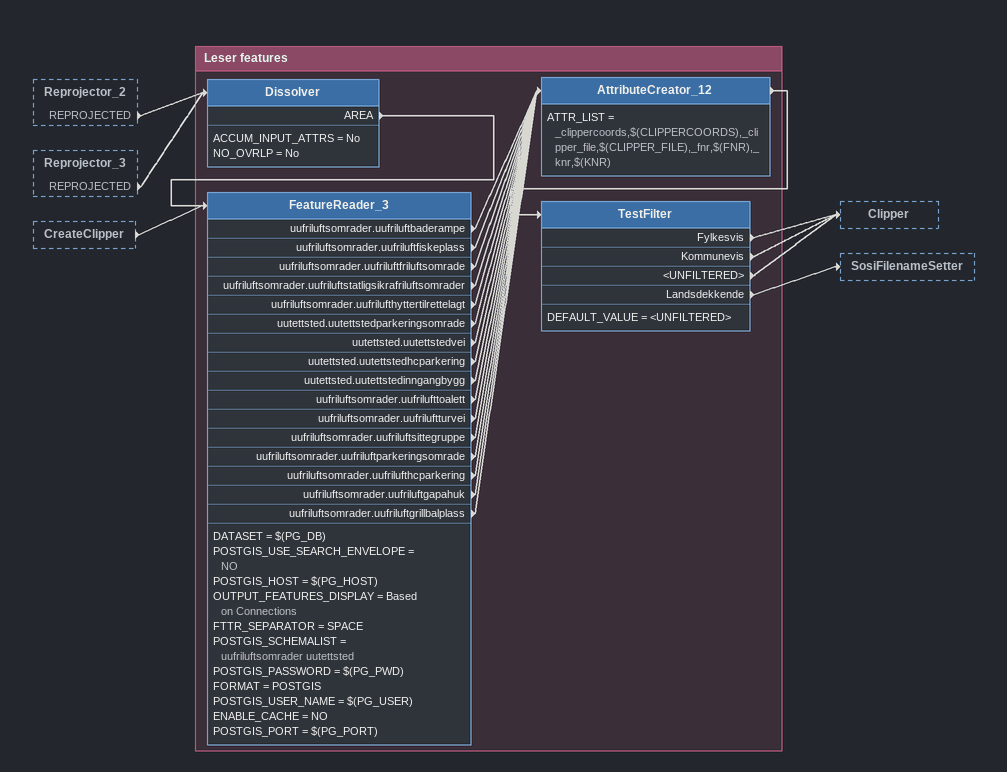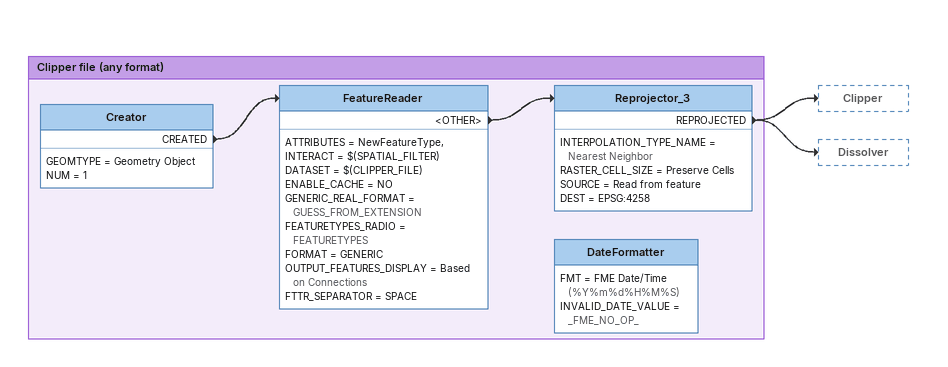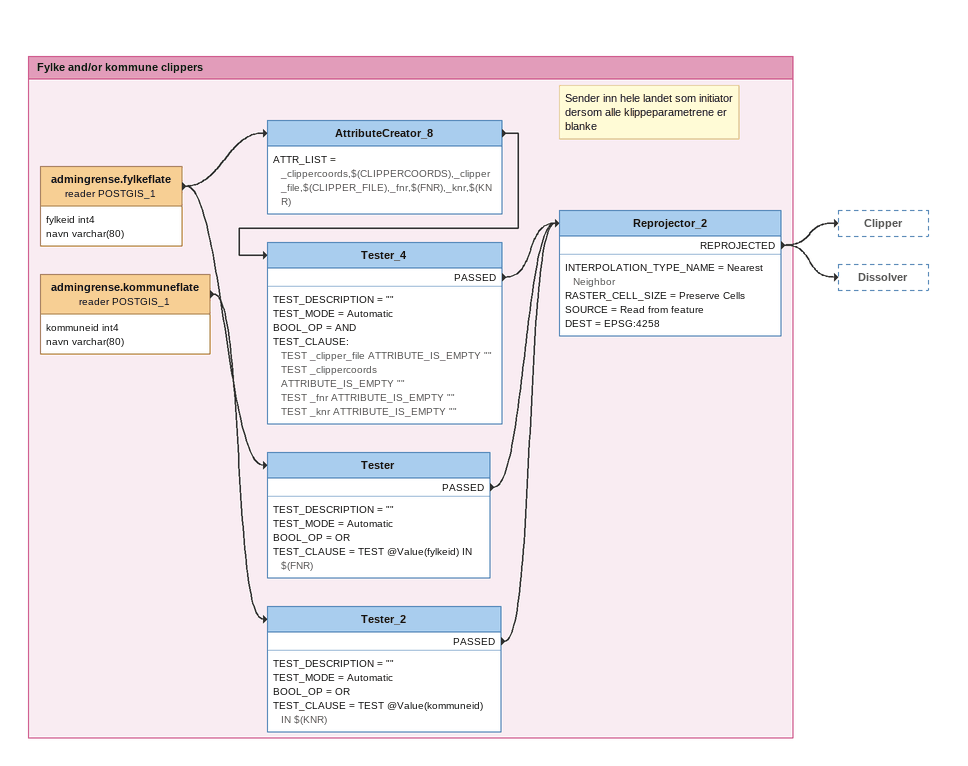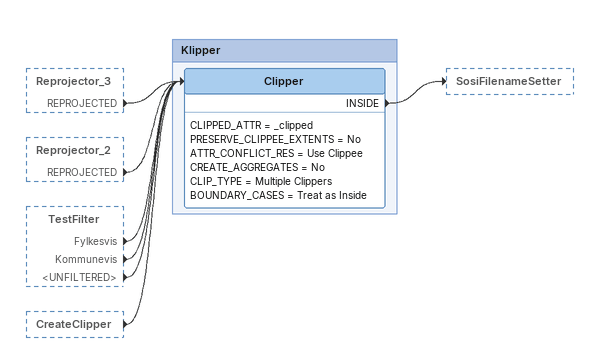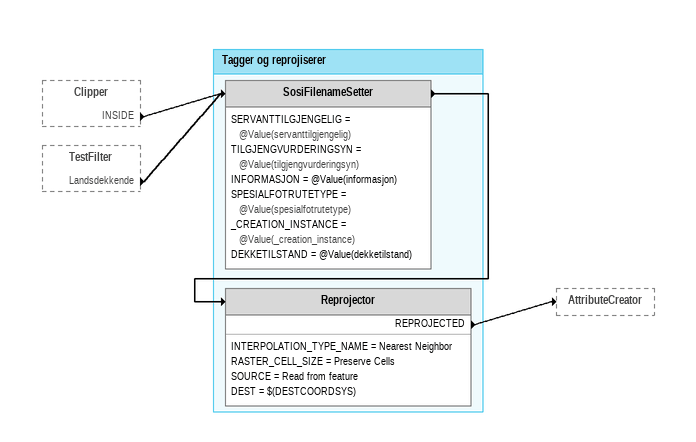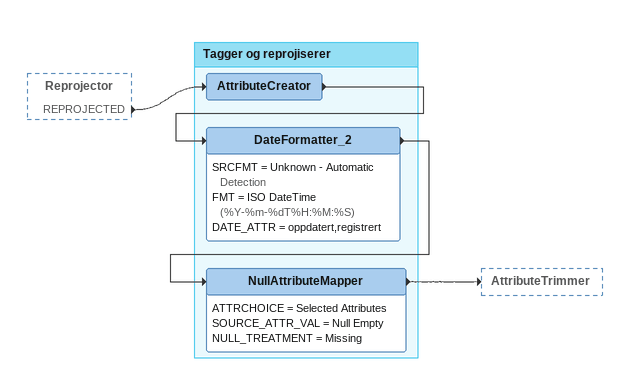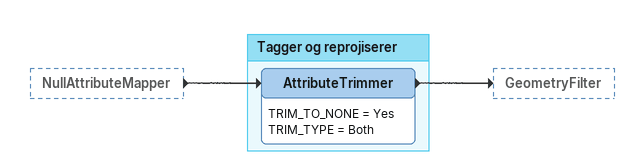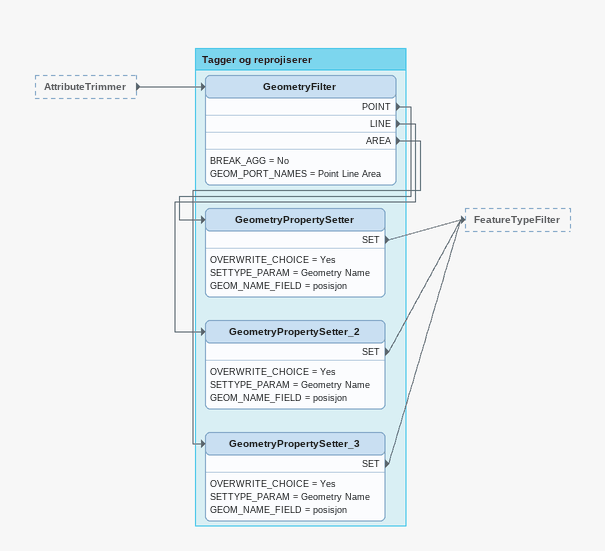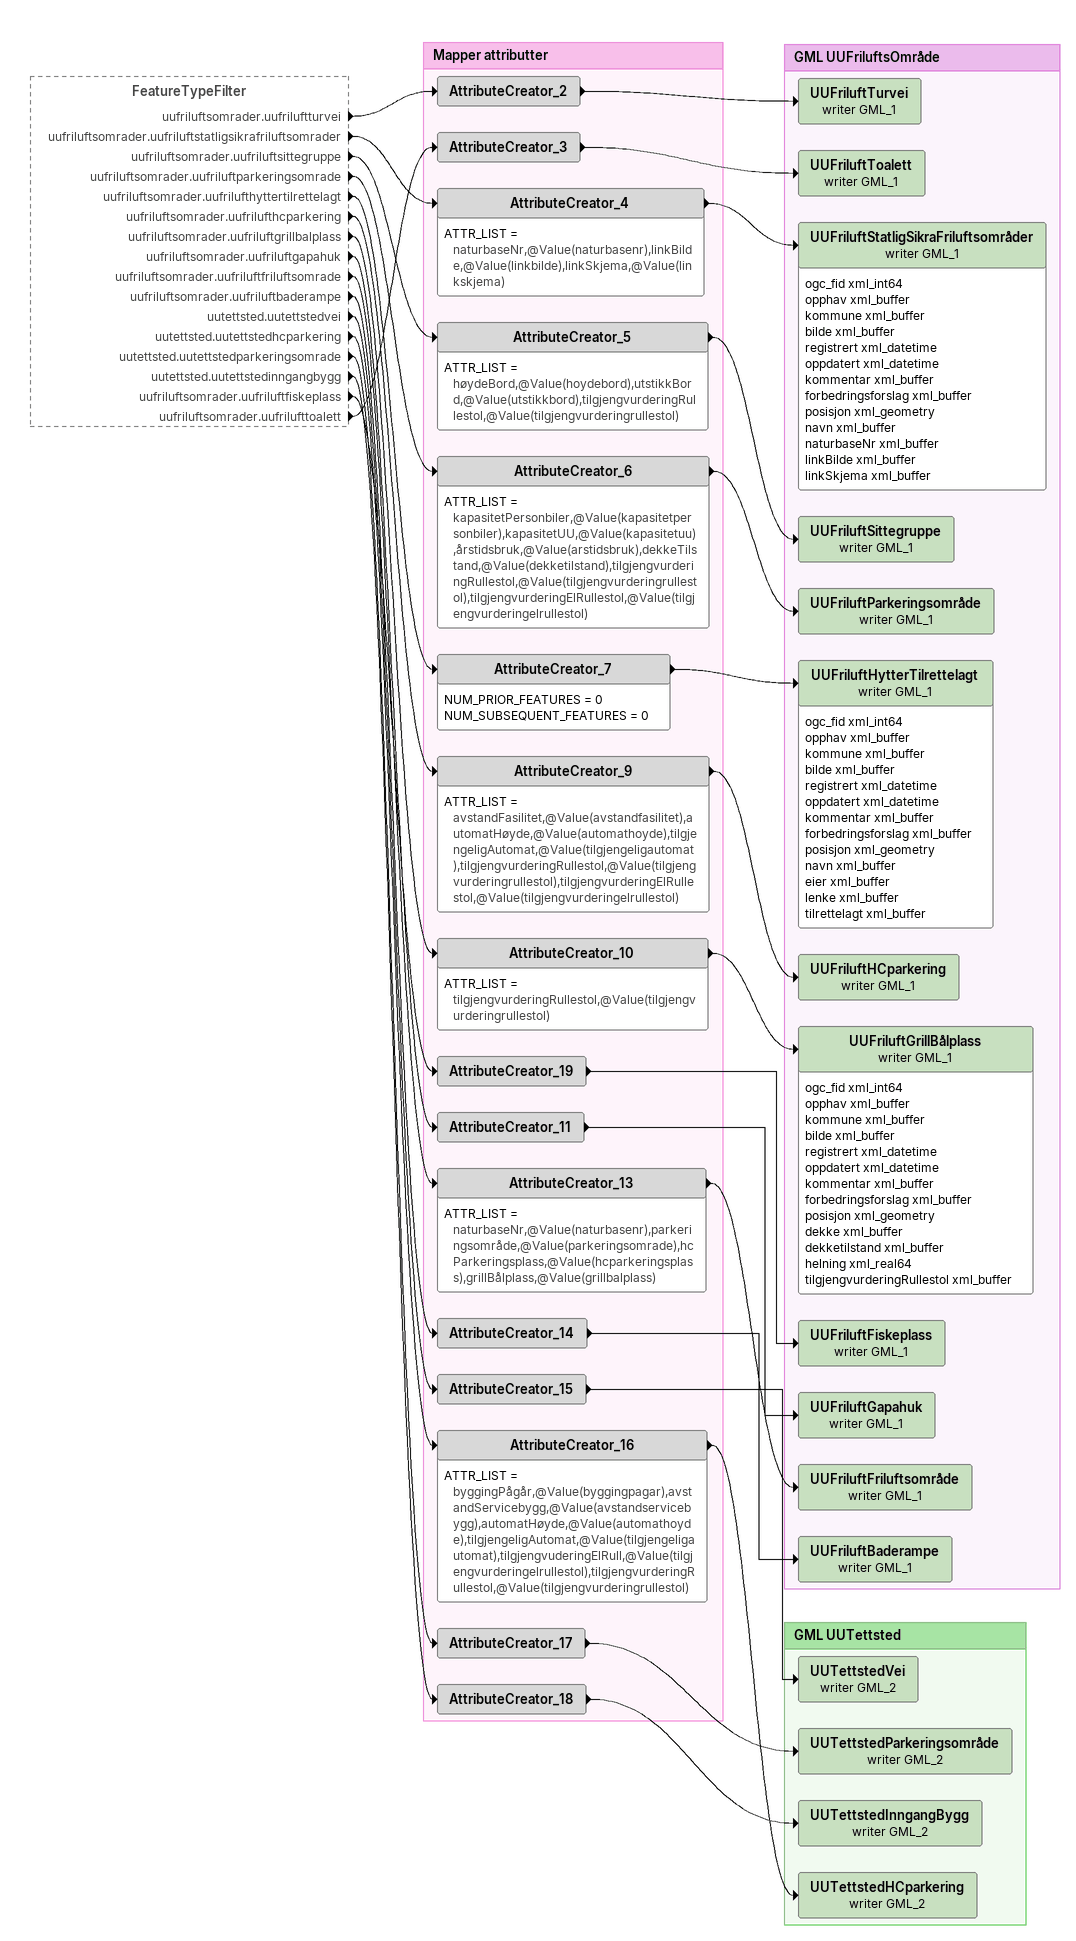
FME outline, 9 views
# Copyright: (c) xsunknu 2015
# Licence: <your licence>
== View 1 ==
Reprojector_2 [outside]
    REPROJECTED -> Dissolver
Reprojector_3 [outside]
    REPROJECTED -> Dissolver
CreateClipper [outside]
    -> FeatureReader_3

Bookmark: Leser features
Dissolver
    ACCUM_INPUT_ATTRS = No
    NO_OVRLP = No
    AREA -> FeatureReader_3
FeatureReader_3
    DATASET = $(PG_DB)
    POSTGIS_USE_SEARCH_ENVELOPE = NO
    POSTGIS_HOST = $(PG_HOST)
    OUTPUT_FEATURES_DISPLAY = Based on Connections
    FTTR_SEPARATOR = SPACE
    POSTGIS_SCHEMALIST = uufriluftsomrader uutettsted
    POSTGIS_PASSWORD = $(PG_PWD)
    FORMAT = POSTGIS
    POSTGIS_USER_NAME = $(PG_USER)
    ENABLE_CACHE = NO
    POSTGIS_PORT = $(PG_PORT)
    uufriluftsomrader.uufriluftbaderampe -> AttributeCreator_12
    uufriluftsomrader.uufriluftfiskeplass -> AttributeCreator_12
    uufriluftsomrader.uufriluftfriluftsomrade -> AttributeCreator_12
    uufriluftsomrader.uufriluftstatligsikrafriluftsomrader -> AttributeCreator_12
    uufriluftsomrader.uufrilufthyttertilrettelagt -> AttributeCreator_12
    uutettsted.uutettstedparkeringsomrade -> AttributeCreator_12
    uutettsted.uutettstedvei -> AttributeCreator_12
    uutettsted.uutettstedhcparkering -> AttributeCreator_12
    uutettsted.uutettstedinngangbygg -> AttributeCreator_12
    uufriluftsomrader.uufrilufttoalett -> AttributeCreator_12
    uufriluftsomrader.uufriluftturvei -> AttributeCreator_12
    uufriluftsomrader.uufriluftsittegruppe -> AttributeCreator_12
    uufriluftsomrader.uufriluftparkeringsomrade -> AttributeCreator_12
    uufriluftsomrader.uufrilufthcparkering -> AttributeCreator_12
    uufriluftsomrader.uufriluftgapahuk -> AttributeCreator_12
    uufriluftsomrader.uufriluftgrillbalplass -> AttributeCreator_12
AttributeCreator_12
    ATTR_LIST = _clippercoords,$(CLIPPERCOORDS),_clipper_file,$(CLIPPER_FILE),_fnr,$(FNR),_knr,$(KNR)
    -> TestFilter
TestFilter
    DEFAULT_VALUE = <UNFILTERED>
    Fylkesvis -> Clipper
    Kommunevis -> Clipper
    <UNFILTERED> -> Clipper
    Landsdekkende -> SosiFilenameSetter

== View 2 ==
Bookmark: Clipper file (any format)
Creator
    GEOMTYPE = Geometry Object
    NUM = 1
    CREATED -> FeatureReader
FeatureReader
    ATTRIBUTES = NewFeatureType,
    INTERACT = $(SPATIAL_FILTER)
    DATASET = $(CLIPPER_FILE)
    ENABLE_CACHE = NO
    GENERIC_REAL_FORMAT = GUESS_FROM_EXTENSION
    FEATURETYPES_RADIO = FEATURETYPES
    FORMAT = GENERIC
    OUTPUT_FEATURES_DISPLAY = Based on Connections
    FTTR_SEPARATOR = SPACE
    <OTHER> -> Reprojector_3
Reprojector_3
    INTERPOLATION_TYPE_NAME = Nearest Neighbor
    RASTER_CELL_SIZE = Preserve Cells
    SOURCE = Read from feature
    DEST = EPSG:4258
    REPROJECTED -> Clipper
    REPROJECTED -> Dissolver
DateFormatter
    FMT = FME Date/Time (%Y%m%d%H%M%S)
    INVALID_DATE_VALUE = _FME_NO_OP_

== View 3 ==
Bookmark: Fylke and/or kommune clippers
admingrense.fylkeflate (reader POSTGIS_1)
    attributes: fylkeid int4, navn varchar(80)
    -> Tester
    -> AttributeCreator_8
AttributeCreator_8
    ATTR_LIST = _clippercoords,$(CLIPPERCOORDS),_clipper_file,$(CLIPPER_FILE),_fnr,$(FNR),_knr,$(KNR)
    -> Tester_4
Tester_4
    TEST_DESCRIPTION = ""
    TEST_MODE = Automatic
    BOOL_OP = AND
    TEST_CLAUSE:
      TEST _clipper_file ATTRIBUTE_IS_EMPTY ""
      TEST _clippercoords ATTRIBUTE_IS_EMPTY ""
      TEST _fnr ATTRIBUTE_IS_EMPTY ""
      TEST _knr ATTRIBUTE_IS_EMPTY ""
    PASSED -> Reprojector_2
Tester
    TEST_DESCRIPTION = ""
    TEST_MODE = Automatic
    BOOL_OP = OR
    TEST_CLAUSE = TEST @Value(fylkeid) IN $(FNR)
    PASSED -> Reprojector_2
admingrense.kommuneflate (reader POSTGIS_1)
    attributes: kommuneid int4, navn varchar(80)
    -> Tester_2
Tester_2
    TEST_DESCRIPTION = ""
    TEST_MODE = Automatic
    BOOL_OP = OR
    TEST_CLAUSE = TEST @Value(kommuneid) IN $(KNR)
    PASSED -> Reprojector_2
Note: Sender inn hele landet som initiator / dersom alle klippeparametrene er / blanke
Reprojector_2
    INTERPOLATION_TYPE_NAME = Nearest Neighbor
    RASTER_CELL_SIZE = Preserve Cells
    SOURCE = Read from feature
    DEST = EPSG:4258
    REPROJECTED -> Clipper
    REPROJECTED -> Dissolver

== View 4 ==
Reprojector_3 [outside]
    REPROJECTED -> Clipper
Reprojector_2 [outside]
    REPROJECTED -> Clipper
TestFilter [outside]
    Fylkesvis -> Clipper
    Kommunevis -> Clipper
    <UNFILTERED> -> Clipper
CreateClipper [outside]
    -> Clipper

Bookmark: Klipper
Clipper
    CLIPPED_ATTR = _clipped
    PRESERVE_CLIPPEE_EXTENTS = No
    ATTR_CONFLICT_RES = Use Clippee
    CREATE_AGGREGATES = No
    CLIP_TYPE = Multiple Clippers
    BOUNDARY_CASES = Treat as Inside
    INSIDE -> SosiFilenameSetter

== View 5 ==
Clipper [outside]
    INSIDE -> SosiFilenameSetter
TestFilter [outside]
    Landsdekkende -> SosiFilenameSetter

Bookmark: Tagger og reprojiserer
SosiFilenameSetter
    SERVANTTILGJENGELIG = @Value(servanttilgjengelig)
    TILGJENGVURDERINGSYN = @Value(tilgjengvurderingsyn)
    INFORMASJON = @Value(informasjon)
    SPESIALFOTRUTETYPE = @Value(spesialfotrutetype)
    _CREATION_INSTANCE = @Value(_creation_instance)
    DEKKETILSTAND = @Value(dekketilstand)
    -> Reprojector
Reprojector
    INTERPOLATION_TYPE_NAME = Nearest Neighbor
    RASTER_CELL_SIZE = Preserve Cells
    SOURCE = Read from feature
    DEST = $(DESTCOORDSYS)
    REPROJECTED -> AttributeCreator

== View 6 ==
Reprojector [outside]
    REPROJECTED -> AttributeCreator

Bookmark: Tagger og reprojiserer
AttributeCreator
    -> DateFormatter_2
DateFormatter_2
    SRCFMT = Unknown - Automatic Detection
    FMT = ISO DateTime (%Y-%m-%dT%H:%M:%S)
    DATE_ATTR = oppdatert,registrert
    -> NullAttributeMapper
NullAttributeMapper
    ATTRCHOICE = Selected Attributes
    SOURCE_ATTR_VAL = Null Empty
    NULL_TREATMENT = Missing
    -> AttributeTrimmer

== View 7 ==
NullAttributeMapper [outside]
    -> AttributeTrimmer

Bookmark: Tagger og reprojiserer
AttributeTrimmer
    TRIM_TO_NONE = Yes
    TRIM_TYPE = Both
    -> GeometryFilter

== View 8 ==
AttributeTrimmer [outside]
    -> GeometryFilter

Bookmark: Tagger og reprojiserer
GeometryFilter
    BREAK_AGG = No
    GEOM_PORT_NAMES = Point Line Area
    POINT -> GeometryPropertySetter
    LINE -> GeometryPropertySetter_2
    AREA -> GeometryPropertySetter_3
GeometryPropertySetter
    OVERWRITE_CHOICE = Yes
    SETTYPE_PARAM = Geometry Name
    GEOM_NAME_FIELD = posisjon
    SET -> FeatureTypeFilter
GeometryPropertySetter_2
    OVERWRITE_CHOICE = Yes
    SETTYPE_PARAM = Geometry Name
    GEOM_NAME_FIELD = posisjon
    SET -> FeatureTypeFilter
GeometryPropertySetter_3
    OVERWRITE_CHOICE = Yes
    SETTYPE_PARAM = Geometry Name
    GEOM_NAME_FIELD = posisjon
    SET -> FeatureTypeFilter

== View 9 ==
FeatureTypeFilter [outside]
    uufriluftsomrader.uufriluftturvei -> AttributeCreator_2
    uufriluftsomrader.uufriluftstatligsikrafriluftsomrader -> AttributeCreator_4
    uufriluftsomrader.uufriluftsittegruppe -> AttributeCreator_5
    uufriluftsomrader.uufriluftparkeringsomrade -> AttributeCreator_6
    uufriluftsomrader.uufrilufthyttertilrettelagt -> AttributeCreator_7
    uufriluftsomrader.uufrilufthcparkering -> AttributeCreator_9
    uufriluftsomrader.uufriluftgrillbalplass -> AttributeCreator_10
    uufriluftsomrader.uufriluftgapahuk -> AttributeCreator_11
    uufriluftsomrader.uufriluftfriluftsomrade -> AttributeCreator_13
    uufriluftsomrader.uufriluftbaderampe -> AttributeCreator_14
    uutettsted.uutettstedvei -> AttributeCreator_15
    uutettsted.uutettstedhcparkering -> AttributeCreator_16
    uutettsted.uutettstedparkeringsomrade -> AttributeCreator_17
    uutettsted.uutettstedinngangbygg -> AttributeCreator_18
    uufriluftsomrader.uufriluftfiskeplass -> AttributeCreator_19
    uufriluftsomrader.uufrilufttoalett -> AttributeCreator_3

Bookmark: Mapper attributter
AttributeCreator_2
    -> UUFriluftTurvei (writer GML_1)
AttributeCreator_3
    -> UUFriluftToalett (writer GML_1)
AttributeCreator_4
    ATTR_LIST = naturbaseNr,@Value(naturbasenr),linkBilde,@Value(linkbilde),linkSkjema,@Value(linkskjema)
    -> UUFriluftStatligSikraFriluftsområder (writer GML_1)
AttributeCreator_5
    ATTR_LIST = høydeBord,@Value(hoydebord),utstikkBord,@Value(utstikkbord),tilgjengvurderingRullestol,@Value(tilgjengvurderingrullestol)
    -> UUFriluftSittegruppe (writer GML_1)
AttributeCreator_6
    ATTR_LIST = kapasitetPersonbiler,@Value(kapasitetpersonbiler),kapasitetUU,@Value(kapasitetuu),årstidsbruk,@Value(arstidsbruk),dekkeTilstand,@Value(dekketilstand),tilgjengvurderingRullestol,@Value(tilgjengvurderingrullestol),tilgjengvurderingElRullestol,@Value(tilgjengvurderingelrullestol)
    -> UUFriluftParkeringsområde (writer GML_1)
AttributeCreator_7
    NUM_PRIOR_FEATURES = 0
    NUM_SUBSEQUENT_FEATURES = 0
    -> UUFriluftHytterTilrettelagt (writer GML_1)
AttributeCreator_9
    ATTR_LIST = avstandFasilitet,@Value(avstandfasilitet),automatHøyde,@Value(automathoyde),tilgjengeligAutomat,@Value(tilgjengeligautomat),tilgjengvurderingRullestol,@Value(tilgjengvurderingrullestol),tilgjengvurderingElRullestol,@Value(tilgjengvurderingelrullestol)
    -> UUFriluftHCparkering (writer GML_1)
AttributeCreator_10
    ATTR_LIST = tilgjengvurderingRullestol,@Value(tilgjengvurderingrullestol)
    -> UUFriluftGrillBålplass (writer GML_1)
AttributeCreator_19
    -> UUFriluftFiskeplass (writer GML_1)
AttributeCreator_11
    -> UUFriluftGapahuk (writer GML_1)
AttributeCreator_13
    ATTR_LIST = naturbaseNr,@Value(naturbasenr),parkeringsområde,@Value(parkeringsomrade),hcParkeringsplass,@Value(hcparkeringsplass),grillBålplass,@Value(grillbalplass)
    -> UUFriluftFriluftsområde (writer GML_1)
AttributeCreator_14
    -> UUFriluftBaderampe (writer GML_1)
AttributeCreator_15
    -> UUTettstedVei (writer GML_2)
AttributeCreator_16
    ATTR_LIST = byggingPågår,@Value(byggingpagar),avstandServicebygg,@Value(avstandservicebygg),automatHøyde,@Value(automathoyde),tilgjengeligAutomat,@Value(tilgjengeligautomat),tilgjengvuderingElRull,@Value(tilgjengvurderingelrullestol),tilgjengvurderingRullestol,@Value(tilgjengvurderingrullestol)
    -> UUTettstedHCparkering (writer GML_2)
AttributeCreator_17
    -> UUTettstedParkeringsområde (writer GML_2)
AttributeCreator_18
    -> UUTettstedInngangBygg (writer GML_2)

Bookmark: GML UUFriluftsOmråde
UUFriluftTurvei (writer GML_1)
UUFriluftToalett (writer GML_1)
UUFriluftStatligSikraFriluftsområder (writer GML_1)
    attributes: ogc_fid xml_int64, opphav xml_buffer, kommune xml_buffer, bilde xml_buffer, registrert xml_datetime, oppdatert xml_datetime, kommentar xml_buffer, forbedringsforslag xml_buffer, posisjon xml_geometry, navn xml_buffer, naturbaseNr xml_buffer, linkBilde xml_buffer, linkSkjema xml_buffer
UUFriluftSittegruppe (writer GML_1)
UUFriluftParkeringsområde (writer GML_1)
UUFriluftHytterTilrettelagt (writer GML_1)
    attributes: ogc_fid xml_int64, opphav xml_buffer, kommune xml_buffer, bilde xml_buffer, registrert xml_datetime, oppdatert xml_datetime, kommentar xml_buffer, forbedringsforslag xml_buffer, posisjon xml_geometry, navn xml_buffer, eier xml_buffer, lenke xml_buffer, tilrettelagt xml_buffer
UUFriluftHCparkering (writer GML_1)
UUFriluftGrillBålplass (writer GML_1)
    attributes: ogc_fid xml_int64, opphav xml_buffer, kommune xml_buffer, bilde xml_buffer, registrert xml_datetime, oppdatert xml_datetime, kommentar xml_buffer, forbedringsforslag xml_buffer, posisjon xml_geometry, dekke xml_buffer, dekketilstand xml_buffer, helning xml_real64, tilgjengvurderingRullestol xml_buffer
UUFriluftFiskeplass (writer GML_1)
UUFriluftGapahuk (writer GML_1)
UUFriluftFriluftsområde (writer GML_1)
UUFriluftBaderampe (writer GML_1)

Bookmark: GML UUTettsted
UUTettstedVei (writer GML_2)
UUTettstedHCparkering (writer GML_2)
UUTettstedParkeringsområde (writer GML_2)
UUTettstedInngangBygg (writer GML_2)
